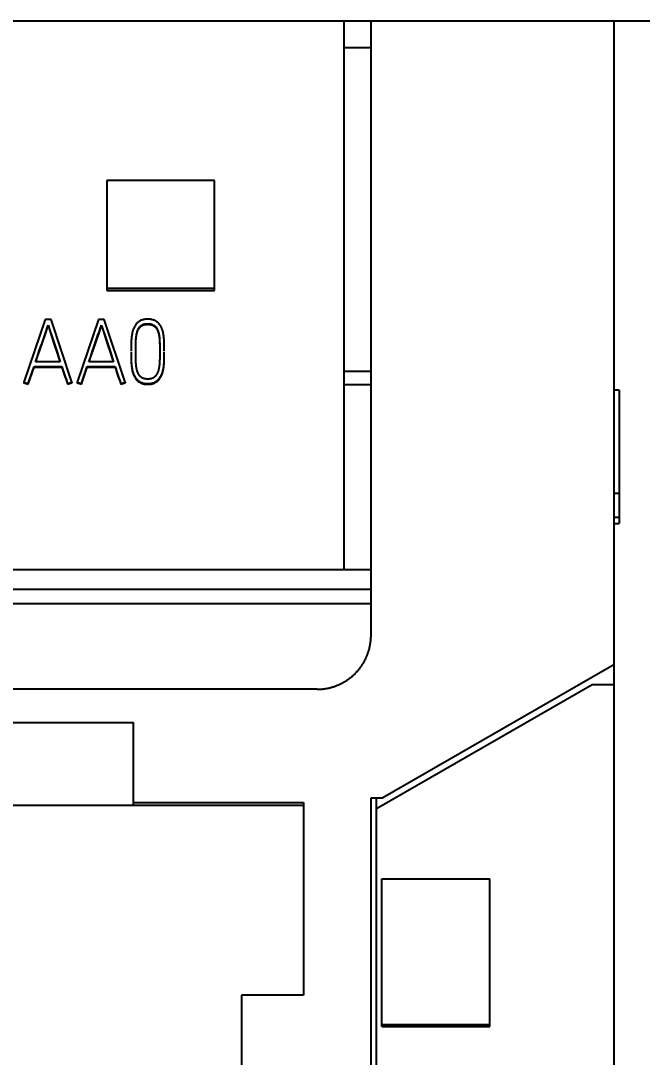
# Model space of a CAD drawing. Extents: x 0 to 594, y 0 to 420.
# Drawn here: x 269.41 to 280.93, y 344.39 to 363.62 of the extents above; entities that cross this region are included whole.
import ezdxf
from ezdxf.enums import TextEntityAlignment as Align

# ---------------------------------------------------------------- set-up
doc = ezdxf.new("R2010")
doc.units = 0
doc.header["$LTSCALE"] = 32.67
for name, color, linetype in [('10000_FRONT', 7, 'CONTINUOUS'), ('10100_DIM_FRONT', 7, 'CONTINUOUS'), ('10500_FRONT_LABELING', 7, 'CONTINUOUS')]:
    doc.layers.add(name, color=color, linetype=linetype)
doc.dimstyles.get("Standard").update_dxf_attribs({"dimtxt": 2.5, "dimasz": 2.5, "dimexe": 1.25, "dimexo": 0.625, "dimtad": 1, "dimcen": 2.5, "dimazin": 3, "dimtfac": 1, "dimtmove": 0, "dimatfit": 3})

# ---------------------------------------------------------------- blocks, each defined once
blk = doc.blocks.new('*D1')
at = {"layer": '10100_DIM_FRONT', "color": 7, "linetype": 'CONTINUOUS'}
for p, q in [((280.4, 363.617), (298.437, 363.617)), ((296.437, 363.617), (296.437, 290.117)), ((296.437, 216.617), (296.437, 290.117)), ((280.4, 216.617), (298.437, 216.617))]:
    blk.add_line(p, q, dxfattribs=at)
for points in [[(296.937, 360.117), (296.437, 363.617), (295.937, 360.117)], [(295.937, 220.117), (296.437, 216.617), (296.937, 220.117)]]:
    blk.add_solid(points, dxfattribs=at)
blk.add_text('147', height=3.5, rotation=90, dxfattribs=at).set_placement((295.562, 286.878), (295.562, 294.378), align=Align.FIT)

msp = doc.modelspace()

# ---------------------------------------------------------------- linework, layer by layer
at = {"layer": '10000_FRONT', "color": 7, "linetype": 'CONTINUOUS'}
for p, q in [((255.6, 363.617), (280.4, 363.617)), ((275.4, 353.434), (275.4, 363.617)), ((275.9, 352.217), (275.9, 363.617)), ((280.4, 363.617), (280.4, 351.673)), ((275.9, 363.117), (275.4, 363.117)), ((271, 360.652), (271, 358.616)), ((273, 360.652), (271, 360.652)), ((273, 358.616), (273, 360.652)), ((271, 358.654), (273, 358.654)), ((271, 358.616), (273, 358.616)), ((275.4, 357.117), (275.9, 357.117)), ((275.4, 356.867), (275.9, 356.867)), ((280.5, 356.767), (280.4, 356.767)), ((280.5, 356.767), (280.5, 354.289)), ((280.5, 354.851), (280.4, 354.851)), ((280.5, 354.401), (280.4, 354.401)), ((280.4, 354.289), (280.5, 354.289)), ((275.9, 353.434), (260.1, 353.434)), ((275.9, 353.066), (260.1, 353.066)), ((275.9, 352.802), (260.1, 352.802)), ((280.4, 351.673), (276.122, 349.203)), ((280.4, 351.671), (280.4, 237.416)), ((280, 351.297), (276, 348.997)), ((280.4, 351.297), (280, 351.297)), ((274.901, 351.217), (261.099, 351.217)), ((271.5, 350.595), (264.5, 350.595)), ((271.5, 349.058), (271.5, 350.601)), ((275.9, 240.184), (275.9, 349.203)), ((275.9, 349.203), (276.122, 349.203)), ((276, 239.953), (276, 349.203)), ((274.65, 349.058), (261.35, 349.058)), ((271.5, 349.117), (274.65, 349.117)), ((274.65, 349.117), (274.65, 345.541)), ((276.1, 344.965), (276.1, 347.703)), ((276.1, 347.703), (278.1, 347.703)), ((278.1, 344.965), (278.1, 347.703)), ((273.5, 345.541), (273.5, 237.167)), ((274.65, 345.541), (273.5, 345.541)), ((276.1, 344.999), (278.1, 344.999)), ((276.1, 344.965), (278.1, 344.965))]:
    msp.add_line(p, q, dxfattribs=at)
msp.add_lwpolyline([(274.9, 351.217), (274.913, 351.217), (274.927, 351.217), (274.94, 351.218), (274.953, 351.218), (274.967, 351.219), (274.98, 351.22), (274.993, 351.221), (275.006, 351.223), (275.019, 351.224), (275.032, 351.226), (275.045, 351.228), (275.058, 351.23), (275.071, 351.232), (275.084, 351.234), (275.097, 351.237), (275.11, 351.239), (275.123, 351.242), (275.136, 351.245), (275.149, 351.248), (275.161, 351.252), (275.174, 351.255), (275.187, 351.259), (275.2, 351.263), (275.212, 351.267), (275.225, 351.271), (275.238, 351.276), (275.25, 351.28), (275.262, 351.285), (275.275, 351.29), (275.287, 351.295), (275.299, 351.3), (275.311, 351.305), (275.323, 351.311), (275.335, 351.317), (275.347, 351.322), (275.359, 351.328), (275.37, 351.334), (275.382, 351.341), (275.393, 351.347), (275.405, 351.354), (275.416, 351.36), (275.427, 351.367), (275.439, 351.374), (275.45, 351.382), (275.461, 351.389), (275.471, 351.396), (275.482, 351.404), (275.493, 351.412), (275.504, 351.42), (275.514, 351.428), (275.525, 351.436), (275.535, 351.444), (275.545, 351.453), (275.555, 351.461), (275.565, 351.47), (275.575, 351.479), (275.585, 351.488), (275.594, 351.497), (275.604, 351.506), (275.613, 351.516), (275.622, 351.525), (275.631, 351.535), (275.64, 351.544), (275.649, 351.554), (275.657, 351.564), (275.666, 351.574), (275.674, 351.584), (275.682, 351.594), (275.691, 351.605), (275.699, 351.615), (275.706, 351.626), (275.714, 351.636), (275.722, 351.647), (275.729, 351.658), (275.737, 351.669), (275.744, 351.68), (275.751, 351.691), (275.758, 351.703), (275.764, 351.714), (275.771, 351.726), (275.777, 351.737), (275.784, 351.749), (275.79, 351.76), (275.796, 351.772), (275.801, 351.784), (275.807, 351.796), (275.812, 351.808), (275.818, 351.82), (275.823, 351.832), (275.828, 351.844), (275.833, 351.856), (275.837, 351.868), (275.842, 351.88), (275.846, 351.893), (275.85, 351.905), (275.854, 351.918), (275.858, 351.93), (275.862, 351.943), (275.865, 351.956), (275.869, 351.969), (275.872, 351.981), (275.875, 351.994), (275.878, 352.007), (275.88, 352.02), (275.883, 352.033), (275.885, 352.046), (275.887, 352.059), (275.889, 352.072), (275.891, 352.085), (275.893, 352.098), (275.894, 352.111), (275.896, 352.125), (275.897, 352.138), (275.898, 352.151), (275.899, 352.164), (275.899, 352.177), (275.9, 352.19), (275.9, 352.204), (275.9, 352.217)], dxfattribs=at)
at = {"layer": '10500_FRONT_LABELING', "color": 7, "linetype": 'CONTINUOUS'}
for p, q in [((269.862, 358.077), (269.464, 356.913)), ((269.969, 358.077), (269.862, 358.077)), ((270.356, 356.913), (269.969, 358.077)), ((270.849, 358.077), (270.451, 356.913)), ((270.955, 358.077), (270.849, 358.077)), ((271.343, 356.913), (270.955, 358.077)), ((269.851, 357.783), (269.871, 357.841)), ((269.853, 357.774), (269.872, 357.831)), ((269.871, 357.841), (269.91, 357.958)), ((269.872, 357.831), (269.91, 357.945)), ((269.91, 357.958), (269.915, 357.972)), ((269.91, 357.945), (269.915, 357.959)), ((269.915, 357.972), (269.915, 357.959)), ((269.915, 357.972), (269.925, 357.943)), ((269.915, 357.959), (269.925, 357.931)), ((269.925, 357.943), (269.948, 357.87)), ((269.948, 357.87), (269.982, 357.769)), ((270.838, 357.783), (270.858, 357.841)), ((270.84, 357.774), (270.859, 357.831)), ((270.858, 357.841), (270.897, 357.958)), ((270.859, 357.831), (270.897, 357.945)), ((270.897, 357.958), (270.902, 357.972)), ((270.897, 357.945), (270.902, 357.959)), ((270.902, 357.972), (270.902, 357.959)), ((270.902, 357.972), (270.912, 357.943)), ((270.902, 357.959), (270.912, 357.931)), ((270.912, 357.943), (270.935, 357.87)), ((270.935, 357.87), (270.969, 357.769)), ((269.779, 357.56), (269.803, 357.632)), ((269.781, 357.58), (269.801, 357.638)), ((269.971, 357.788), (270.023, 357.631)), ((269.982, 357.769), (270.088, 357.449)), ((270.023, 357.631), (270.089, 357.432)), ((270.766, 357.56), (270.79, 357.632)), ((270.768, 357.58), (270.788, 357.638)), ((270.958, 357.788), (271.01, 357.631)), ((270.969, 357.769), (271.075, 357.449)), ((271.01, 357.631), (271.076, 357.432)), ((271.454, 357.619), (271.453, 357.568)), ((271.539, 357.587), (271.539, 357.618)), ((271.539, 357.574), (271.539, 357.605)), ((271.982, 357.649), (271.983, 357.628)), ((271.982, 357.637), (271.983, 357.616)), ((271.983, 357.628), (271.983, 357.607)), ((271.983, 357.616), (271.983, 357.595)), ((271.983, 357.607), (271.984, 357.576)), ((272.066, 357.619), (272.066, 357.644)), ((272.067, 357.568), (272.066, 357.619)), ((269.717, 357.391), (269.751, 357.493)), ((269.72, 357.389), (269.754, 357.489)), ((269.751, 357.493), (269.781, 357.58)), ((269.754, 357.489), (269.779, 357.56)), ((270.088, 357.449), (270.102, 357.406)), ((270.089, 357.432), (270.103, 357.389)), ((270.704, 357.391), (270.738, 357.493)), ((270.707, 357.389), (270.741, 357.489)), ((270.738, 357.493), (270.768, 357.58)), ((270.741, 357.489), (270.766, 357.56)), ((271.075, 357.449), (271.089, 357.406)), ((271.076, 357.432), (271.09, 357.389)), ((271.453, 357.568), (271.453, 357.53)), ((271.453, 357.53), (271.453, 357.492)), ((271.453, 357.474), (271.453, 357.424)), ((271.453, 357.436), (271.453, 357.399)), ((271.453, 357.424), (271.453, 357.386)), ((271.538, 357.555), (271.539, 357.587)), ((271.538, 357.542), (271.539, 357.574)), ((271.538, 357.524), (271.538, 357.555)), ((271.538, 357.511), (271.538, 357.542)), ((271.538, 357.48), (271.538, 357.524)), ((271.538, 357.401), (271.538, 357.433)), ((271.983, 357.595), (271.984, 357.563)), ((271.984, 357.412), (271.983, 357.381)), ((271.984, 357.576), (271.984, 357.545)), ((271.984, 357.563), (271.984, 357.532)), ((271.984, 357.545), (271.984, 357.513)), ((271.984, 357.532), (271.984, 357.501)), ((271.984, 357.513), (271.984, 357.48)), ((271.984, 357.474), (271.984, 357.443)), ((271.984, 357.443), (271.984, 357.412)), ((272.067, 357.53), (272.067, 357.568)), ((272.067, 357.492), (272.067, 357.53)), ((272.067, 357.424), (272.067, 357.474)), ((272.067, 357.399), (272.067, 357.436)), ((272.067, 357.386), (272.067, 357.424)), ((269.682, 357.289), (269.717, 357.391)), ((270.14, 357.289), (269.682, 357.289)), ((269.687, 357.289), (269.72, 357.389)), ((270.102, 357.406), (270.121, 357.347)), ((270.103, 357.389), (270.122, 357.332)), ((270.121, 357.347), (270.14, 357.289)), ((270.122, 357.332), (270.136, 357.289)), ((270.669, 357.289), (270.704, 357.391)), ((271.127, 357.289), (270.669, 357.289)), ((270.674, 357.289), (270.707, 357.389)), ((271.089, 357.406), (271.108, 357.347)), ((271.09, 357.389), (271.109, 357.332)), ((271.108, 357.347), (271.127, 357.289)), ((271.109, 357.332), (271.123, 357.289)), ((271.453, 357.399), (271.454, 357.348)), ((271.453, 357.386), (271.454, 357.335)), ((271.454, 357.348), (271.455, 357.323)), ((271.454, 357.335), (271.455, 357.31)), ((271.539, 357.37), (271.538, 357.401)), ((271.539, 357.349), (271.539, 357.37)), ((271.54, 357.328), (271.539, 357.349)), ((271.983, 357.381), (271.983, 357.36)), ((272.066, 357.348), (272.067, 357.399)), ((272.066, 357.335), (272.067, 357.386)), ((269.544, 356.886), (269.654, 357.206)), ((269.544, 356.874), (269.654, 357.193)), ((269.654, 357.206), (269.654, 357.193)), ((269.654, 357.206), (270.168, 357.206)), ((269.654, 357.193), (270.168, 357.193)), ((270.168, 357.206), (270.168, 357.193)), ((270.168, 357.206), (270.183, 357.16)), ((270.168, 357.193), (270.183, 357.147)), ((270.183, 357.16), (270.195, 357.123)), ((270.183, 357.147), (270.195, 357.111)), ((270.195, 357.123), (270.207, 357.087)), ((270.195, 357.111), (270.207, 357.074)), ((270.207, 357.087), (270.219, 357.05)), ((270.207, 357.074), (270.219, 357.038)), ((270.219, 357.05), (270.231, 357.014)), ((270.219, 357.038), (270.231, 357.001)), ((270.531, 356.886), (270.641, 357.206)), ((270.531, 356.874), (270.641, 357.193)), ((270.641, 357.206), (270.641, 357.193)), ((270.641, 357.206), (271.155, 357.206)), ((270.641, 357.193), (271.155, 357.193)), ((271.155, 357.206), (271.155, 357.193)), ((271.173, 357.151), (271.185, 357.114)), ((271.173, 357.138), (271.185, 357.102)), ((271.185, 357.114), (271.197, 357.078)), ((271.185, 357.102), (271.197, 357.065)), ((271.197, 357.078), (271.209, 357.041)), ((271.197, 357.065), (271.209, 357.029)), ((271.209, 357.041), (271.221, 357.005)), ((271.209, 357.029), (271.221, 356.992)), ((269.464, 356.913), (269.464, 356.9)), ((269.464, 356.913), (269.544, 356.886)), ((269.464, 356.9), (269.544, 356.874)), ((269.544, 356.886), (269.544, 356.874)), ((270.231, 357.014), (270.241, 356.987)), ((270.231, 357.001), (270.241, 356.974)), ((270.241, 356.987), (270.254, 356.95)), ((270.241, 356.974), (270.254, 356.938)), ((270.275, 356.886), (270.356, 356.913)), ((270.275, 356.874), (270.356, 356.9)), ((270.275, 356.886), (270.275, 356.874)), ((270.356, 356.913), (270.356, 356.9)), ((270.451, 356.913), (270.451, 356.9)), ((270.451, 356.913), (270.531, 356.886)), ((270.451, 356.9), (270.531, 356.874)), ((270.531, 356.886), (270.531, 356.874)), ((271.221, 357.005), (271.228, 356.987)), ((271.221, 356.992), (271.228, 356.974)), ((271.228, 356.987), (271.241, 356.95)), ((271.228, 356.974), (271.241, 356.938)), ((271.262, 356.886), (271.343, 356.913)), ((271.262, 356.874), (271.343, 356.9)), ((271.262, 356.886), (271.262, 356.874)), ((271.343, 356.913), (271.343, 356.9))]:
    msp.add_line(p, q, dxfattribs=at)
for points in [[(272.066, 357.644), (272.065, 357.657), (272.065, 357.67), (272.065, 357.682), (272.064, 357.695), (272.063, 357.708), (272.062, 357.72), (272.061, 357.733), (272.06, 357.745), (272.059, 357.758), (272.057, 357.771), (272.056, 357.783), (272.054, 357.796), (272.052, 357.808), (272.049, 357.821), (272.047, 357.833), (272.044, 357.845), (272.041, 357.858), (272.037, 357.87), (272.034, 357.882), (272.03, 357.894), (272.025, 357.906), (272.02, 357.918), (272.015, 357.929), (272.009, 357.941), (272.003, 357.952), (271.996, 357.963), (271.989, 357.973), (271.981, 357.983), (271.973, 357.993), (271.965, 358.002), (271.956, 358.012), (271.946, 358.02), (271.936, 358.028), (271.926, 358.036), (271.921, 358.039), (271.915, 358.043), (271.91, 358.046), (271.904, 358.049), (271.898, 358.052), (271.892, 358.055), (271.881, 358.06), (271.869, 358.065), (271.856, 358.069), (271.844, 358.072), (271.831, 358.075), (271.819, 358.077), (271.806, 358.079), (271.793, 358.081), (271.78, 358.081), (271.767, 358.082), (271.754, 358.082), (271.742, 358.081), (271.729, 358.081), (271.716, 358.079), (271.703, 358.077), (271.69, 358.075), (271.678, 358.072), (271.665, 358.069), (271.653, 358.065), (271.641, 358.06), (271.629, 358.055), (271.624, 358.052), (271.618, 358.049), (271.612, 358.046), (271.607, 358.043), (271.601, 358.039), (271.596, 358.036), (271.586, 358.028), (271.576, 358.02), (271.566, 358.011), (271.557, 358.002), (271.549, 357.993), (271.541, 357.983), (271.533, 357.973), (271.526, 357.962), (271.519, 357.951), (271.513, 357.94), (271.507, 357.929), (271.502, 357.917), (271.497, 357.906), (271.492, 357.894), (271.488, 357.882), (271.484, 357.87), (271.481, 357.858), (271.478, 357.845), (271.475, 357.833), (271.472, 357.821), (271.47, 357.808), (271.467, 357.796), (271.465, 357.783), (271.464, 357.771), (271.462, 357.758), (271.461, 357.745), (271.459, 357.733), (271.458, 357.72), (271.457, 357.708), (271.456, 357.695), (271.456, 357.682), (271.455, 357.67), (271.455, 357.657), (271.455, 357.644), (271.454, 357.619)], [(271.539, 357.618), (271.54, 357.639), (271.54, 357.649), (271.54, 357.66), (271.541, 357.67), (271.541, 357.681), (271.542, 357.691), (271.542, 357.702), (271.543, 357.712), (271.544, 357.723), (271.545, 357.733), (271.546, 357.743), (271.547, 357.754), (271.548, 357.764), (271.55, 357.775), (271.551, 357.785), (271.553, 357.795), (271.555, 357.806), (271.557, 357.816), (271.559, 357.826), (271.562, 357.836), (271.565, 357.846), (271.568, 357.856), (271.571, 357.866), (271.575, 357.876), (271.579, 357.886), (271.584, 357.895), (271.589, 357.904), (271.594, 357.913), (271.6, 357.922), (271.606, 357.931), (271.613, 357.939), (271.617, 357.943), (271.62, 357.947), (271.624, 357.95), (271.628, 357.954), (271.632, 357.957), (271.636, 357.961), (271.64, 357.964), (271.644, 357.967), (271.649, 357.97), (271.653, 357.973), (271.658, 357.976), (271.662, 357.978), (271.667, 357.981), (271.672, 357.983), (271.677, 357.985), (271.682, 357.987), (271.687, 357.988), (271.692, 357.99), (271.697, 357.991), (271.703, 357.992), (271.713, 357.994), (271.724, 357.996), (271.734, 357.997), (271.745, 357.998), (271.755, 357.998), (271.766, 357.998), (271.777, 357.998), (271.787, 357.997), (271.798, 357.996), (271.809, 357.994), (271.819, 357.992), (271.824, 357.991), (271.829, 357.99), (271.834, 357.988), (271.839, 357.986), (271.844, 357.985), (271.849, 357.983), (271.854, 357.98), (271.859, 357.978), (271.864, 357.976), (271.868, 357.973), (271.873, 357.97), (271.877, 357.967), (271.882, 357.964), (271.886, 357.961), (271.89, 357.958), (271.894, 357.954), (271.898, 357.951), (271.901, 357.947), (271.905, 357.943), (271.908, 357.939), (271.915, 357.931), (271.921, 357.922), (271.927, 357.913), (271.932, 357.904), (271.937, 357.895), (271.942, 357.885), (271.946, 357.876), (271.95, 357.866), (271.953, 357.856), (271.957, 357.846), (271.96, 357.836), (271.962, 357.826), (271.965, 357.816), (271.967, 357.806), (271.969, 357.795), (271.971, 357.785), (271.972, 357.775), (271.974, 357.764), (271.975, 357.754), (271.976, 357.743), (271.977, 357.733), (271.978, 357.723), (271.979, 357.712), (271.98, 357.702), (271.98, 357.691), (271.981, 357.681), (271.981, 357.67), (271.982, 357.66), (271.982, 357.649)], [(271.539, 357.605), (271.54, 357.626), (271.54, 357.637), (271.54, 357.647), (271.541, 357.658), (271.541, 357.668), (271.542, 357.678), (271.542, 357.689), (271.543, 357.699), (271.544, 357.71), (271.545, 357.72), (271.546, 357.731), (271.547, 357.741), (271.548, 357.751), (271.55, 357.762), (271.551, 357.772), (271.553, 357.783), (271.555, 357.793), (271.557, 357.803), (271.559, 357.813), (271.562, 357.823), (271.565, 357.834), (271.568, 357.844), (271.571, 357.853), (271.575, 357.863), (271.579, 357.873), (271.584, 357.882), (271.589, 357.892), (271.594, 357.901), (271.6, 357.909), (271.606, 357.918), (271.613, 357.926), (271.617, 357.93), (271.62, 357.934), (271.624, 357.938), (271.628, 357.941), (271.632, 357.945), (271.636, 357.948), (271.64, 357.951), (271.644, 357.955), (271.649, 357.958), (271.653, 357.96), (271.658, 357.963), (271.662, 357.966), (271.667, 357.968), (271.672, 357.97), (271.677, 357.972), (271.682, 357.974), (271.687, 357.976), (271.692, 357.977), (271.697, 357.978), (271.703, 357.98), (271.713, 357.982), (271.724, 357.983), (271.734, 357.985), (271.745, 357.985), (271.755, 357.986), (271.766, 357.986), (271.777, 357.985), (271.787, 357.985), (271.798, 357.983), (271.809, 357.982), (271.819, 357.98), (271.824, 357.978), (271.829, 357.977), (271.834, 357.975), (271.839, 357.974), (271.844, 357.972), (271.849, 357.97), (271.854, 357.968), (271.859, 357.965), (271.864, 357.963), (271.868, 357.96), (271.873, 357.958), (271.877, 357.955), (271.882, 357.952), (271.886, 357.948), (271.89, 357.945), (271.894, 357.941), (271.898, 357.938), (271.901, 357.934), (271.905, 357.93), (271.908, 357.926), (271.915, 357.918), (271.921, 357.909), (271.927, 357.9), (271.932, 357.891), (271.937, 357.882), (271.942, 357.873), (271.946, 357.863), (271.95, 357.853), (271.953, 357.843), (271.957, 357.833), (271.96, 357.823), (271.962, 357.813), (271.965, 357.803), (271.967, 357.793), (271.969, 357.783), (271.971, 357.772), (271.972, 357.762), (271.974, 357.751), (271.975, 357.741), (271.976, 357.731), (271.977, 357.72), (271.978, 357.71), (271.979, 357.699), (271.98, 357.689), (271.98, 357.678), (271.981, 357.668), (271.981, 357.658), (271.982, 357.647), (271.982, 357.637)], [(269.925, 357.931), (269.939, 357.888), (269.971, 357.788)], [(270.912, 357.931), (270.926, 357.888), (270.958, 357.788)], [(269.801, 357.638), (269.826, 357.711), (269.851, 357.783)], [(269.803, 357.632), (269.823, 357.688), (269.828, 357.703), (269.853, 357.774)], [(270.788, 357.638), (270.813, 357.711), (270.838, 357.783)], [(270.79, 357.632), (270.81, 357.688), (270.815, 357.703), (270.84, 357.774)], [(271.538, 357.433), (271.538, 357.464), (271.538, 357.474)], [(271.455, 357.323), (271.455, 357.31), (271.455, 357.298), (271.456, 357.285), (271.456, 357.273), (271.457, 357.26), (271.458, 357.247), (271.459, 357.235), (271.461, 357.222), (271.462, 357.21), (271.464, 357.197), (271.465, 357.185), (271.467, 357.172), (271.47, 357.16), (271.472, 357.147), (271.475, 357.135), (271.478, 357.123), (271.481, 357.111), (271.484, 357.098), (271.488, 357.086), (271.492, 357.074), (271.497, 357.063), (271.502, 357.051), (271.507, 357.039), (271.513, 357.028), (271.519, 357.017), (271.526, 357.006), (271.533, 356.996), (271.541, 356.986), (271.549, 356.976), (271.558, 356.967), (271.567, 356.958), (271.576, 356.949), (271.586, 356.941), (271.596, 356.933), (271.601, 356.93), (271.607, 356.926), (271.612, 356.923), (271.618, 356.92), (271.623, 356.917), (271.629, 356.914), (271.635, 356.911), (271.641, 356.908), (271.647, 356.906), (271.653, 356.904), (271.665, 356.9), (271.677, 356.896), (271.69, 356.893), (271.702, 356.891), (271.715, 356.889), (271.728, 356.888), (271.741, 356.887), (271.754, 356.887), (271.766, 356.887), (271.779, 356.887), (271.792, 356.888), (271.805, 356.889), (271.818, 356.891), (271.83, 356.893), (271.843, 356.896), (271.855, 356.899), (271.867, 356.903), (271.879, 356.908), (271.885, 356.911), (271.891, 356.913), (271.897, 356.916), (271.902, 356.919), (271.908, 356.923), (271.913, 356.926), (271.919, 356.929), (271.924, 356.933), (271.934, 356.941), (271.944, 356.949), (271.953, 356.958), (271.962, 356.967), (271.971, 356.976), (271.979, 356.986), (271.987, 356.996), (271.994, 357.007), (272, 357.017), (272.007, 357.028), (272.013, 357.04), (272.018, 357.051), (272.023, 357.063), (272.027, 357.075), (272.032, 357.086), (272.036, 357.098), (272.039, 357.111), (272.043, 357.123), (272.046, 357.135), (272.048, 357.147), (272.051, 357.16), (272.053, 357.172), (272.055, 357.185), (272.057, 357.197), (272.058, 357.21), (272.06, 357.222), (272.061, 357.235), (272.062, 357.247), (272.063, 357.26), (272.064, 357.273), (272.065, 357.285), (272.065, 357.298), (272.065, 357.31), (272.066, 357.323), (272.066, 357.348)], [(271.455, 357.31), (271.455, 357.298), (271.455, 357.285), (271.456, 357.272), (271.456, 357.26), (271.457, 357.247), (271.458, 357.235), (271.459, 357.222), (271.461, 357.209), (271.462, 357.197), (271.464, 357.184), (271.465, 357.172), (271.467, 357.159), (271.47, 357.147), (271.472, 357.135), (271.475, 357.122), (271.478, 357.11), (271.481, 357.098), (271.484, 357.086), (271.488, 357.074), (271.492, 357.062), (271.497, 357.05), (271.502, 357.038), (271.507, 357.027), (271.513, 357.015), (271.519, 357.004), (271.526, 356.994), (271.533, 356.983), (271.541, 356.973), (271.549, 356.964), (271.558, 356.954), (271.567, 356.945), (271.576, 356.937), (271.586, 356.928), (271.596, 356.921), (271.601, 356.917), (271.607, 356.914), (271.612, 356.91), (271.618, 356.907), (271.623, 356.904), (271.629, 356.901), (271.635, 356.898), (271.641, 356.896), (271.647, 356.893), (271.653, 356.891), (271.665, 356.887), (271.677, 356.884), (271.69, 356.881), (271.702, 356.878), (271.715, 356.876), (271.728, 356.875), (271.741, 356.874), (271.754, 356.874), (271.766, 356.874), (271.779, 356.874), (271.792, 356.875), (271.805, 356.876), (271.818, 356.878), (271.83, 356.88), (271.843, 356.883), (271.855, 356.887), (271.867, 356.891), (271.879, 356.895), (271.885, 356.898), (271.891, 356.901), (271.897, 356.904), (271.902, 356.907), (271.908, 356.91), (271.913, 356.913), (271.919, 356.917), (271.924, 356.92), (271.934, 356.928), (271.944, 356.936), (271.953, 356.945), (271.962, 356.954), (271.971, 356.964), (271.979, 356.973), (271.987, 356.983), (271.994, 356.994), (272, 357.005), (272.007, 357.016), (272.013, 357.027), (272.018, 357.038), (272.023, 357.05), (272.027, 357.062), (272.032, 357.074), (272.036, 357.086), (272.039, 357.098), (272.043, 357.11), (272.046, 357.122), (272.048, 357.135), (272.051, 357.147), (272.053, 357.159), (272.055, 357.172), (272.057, 357.184), (272.058, 357.197), (272.06, 357.209), (272.061, 357.222), (272.062, 357.235), (272.063, 357.247), (272.064, 357.26), (272.065, 357.272), (272.065, 357.285), (272.065, 357.298), (272.066, 357.31), (272.066, 357.335)], [(271.983, 357.36), (271.983, 357.339), (271.982, 357.328), (271.982, 357.318), (271.982, 357.308), (271.981, 357.297), (271.981, 357.287), (271.98, 357.276), (271.979, 357.266), (271.978, 357.256), (271.977, 357.245), (271.976, 357.235), (271.975, 357.224), (271.974, 357.214), (271.973, 357.204), (271.971, 357.193), (271.969, 357.183), (271.967, 357.173), (271.965, 357.163), (271.963, 357.152), (271.961, 357.142), (271.958, 357.132), (271.955, 357.122), (271.952, 357.112), (271.948, 357.102), (271.944, 357.093), (271.94, 357.083), (271.936, 357.074), (271.931, 357.064), (271.926, 357.055), (271.92, 357.047), (271.914, 357.038), (271.907, 357.03), (271.904, 357.026), (271.9, 357.022), (271.897, 357.018), (271.893, 357.015), (271.889, 357.011), (271.885, 357.008), (271.881, 357.004), (271.876, 357.001), (271.872, 356.998), (271.868, 356.995), (271.863, 356.993), (271.858, 356.99), (271.854, 356.988), (271.849, 356.986), (271.844, 356.984), (271.839, 356.982), (271.834, 356.98), (271.829, 356.979), (271.824, 356.977), (271.818, 356.976), (271.808, 356.974), (271.798, 356.972), (271.787, 356.971), (271.776, 356.97), (271.766, 356.97), (271.755, 356.97), (271.745, 356.97), (271.734, 356.971), (271.723, 356.972), (271.713, 356.974), (271.703, 356.976), (271.697, 356.977), (271.692, 356.979), (271.687, 356.98), (271.682, 356.982), (271.677, 356.984), (271.672, 356.986), (271.667, 356.988), (271.663, 356.99), (271.658, 356.992), (271.653, 356.995), (271.649, 356.998), (271.644, 357.001), (271.64, 357.004), (271.636, 357.007), (271.632, 357.011), (271.628, 357.014), (271.624, 357.018), (271.621, 357.022), (271.617, 357.025), (271.614, 357.029), (271.61, 357.033), (271.607, 357.038), (271.601, 357.046), (271.595, 357.055), (271.59, 357.064), (271.585, 357.073), (271.581, 357.083), (271.577, 357.092), (271.573, 357.102), (271.57, 357.112), (271.567, 357.122), (271.564, 357.132), (271.561, 357.142), (271.559, 357.152), (271.557, 357.163), (271.555, 357.173), (271.553, 357.183), (271.551, 357.193), (271.549, 357.204), (271.548, 357.214), (271.547, 357.224), (271.546, 357.235), (271.545, 357.245), (271.544, 357.256), (271.543, 357.266), (271.542, 357.276), (271.541, 357.287), (271.541, 357.297), (271.54, 357.308), (271.54, 357.318), (271.54, 357.328)], [(271.155, 357.206), (271.158, 357.197), (271.173, 357.151)], [(271.155, 357.193), (271.158, 357.184), (271.173, 357.138)], [(270.254, 356.95), (270.257, 356.941), (270.26, 356.932), (270.263, 356.923), (270.266, 356.914)], [(270.254, 356.938), (270.257, 356.929), (270.26, 356.919), (270.263, 356.91), (270.266, 356.901)], [(270.266, 356.914), (270.272, 356.896), (270.275, 356.886)], [(270.266, 356.901), (270.272, 356.883), (270.275, 356.874)], [(271.241, 356.95), (271.244, 356.941), (271.247, 356.932), (271.25, 356.923), (271.253, 356.914)], [(271.241, 356.938), (271.244, 356.929), (271.247, 356.919), (271.25, 356.91), (271.253, 356.901)], [(271.253, 356.914), (271.259, 356.896), (271.262, 356.886)], [(271.253, 356.901), (271.259, 356.883), (271.262, 356.874)]]:
    msp.add_lwpolyline(points, dxfattribs=at)

# ---------------------------------------------------------------- dimensions: what is measured, and where the dimension line sits
at = {"layer": '10100_DIM_FRONT', "color": 7, "linetype": 'CONTINUOUS'}
dim = msp.add_linear_dim(base=(296.437, 363.617), p1=(280.4, 216.617), p2=(280.4, 363.617), angle=90, dimstyle='Standard', dxfattribs=at)
dim.commit()
dim.dimension.update_dxf_attribs({"geometry": '*D1', "text_midpoint": (293.812, 290.628), "dimtype": 128})

doc.saveas('drawing.dxf')
